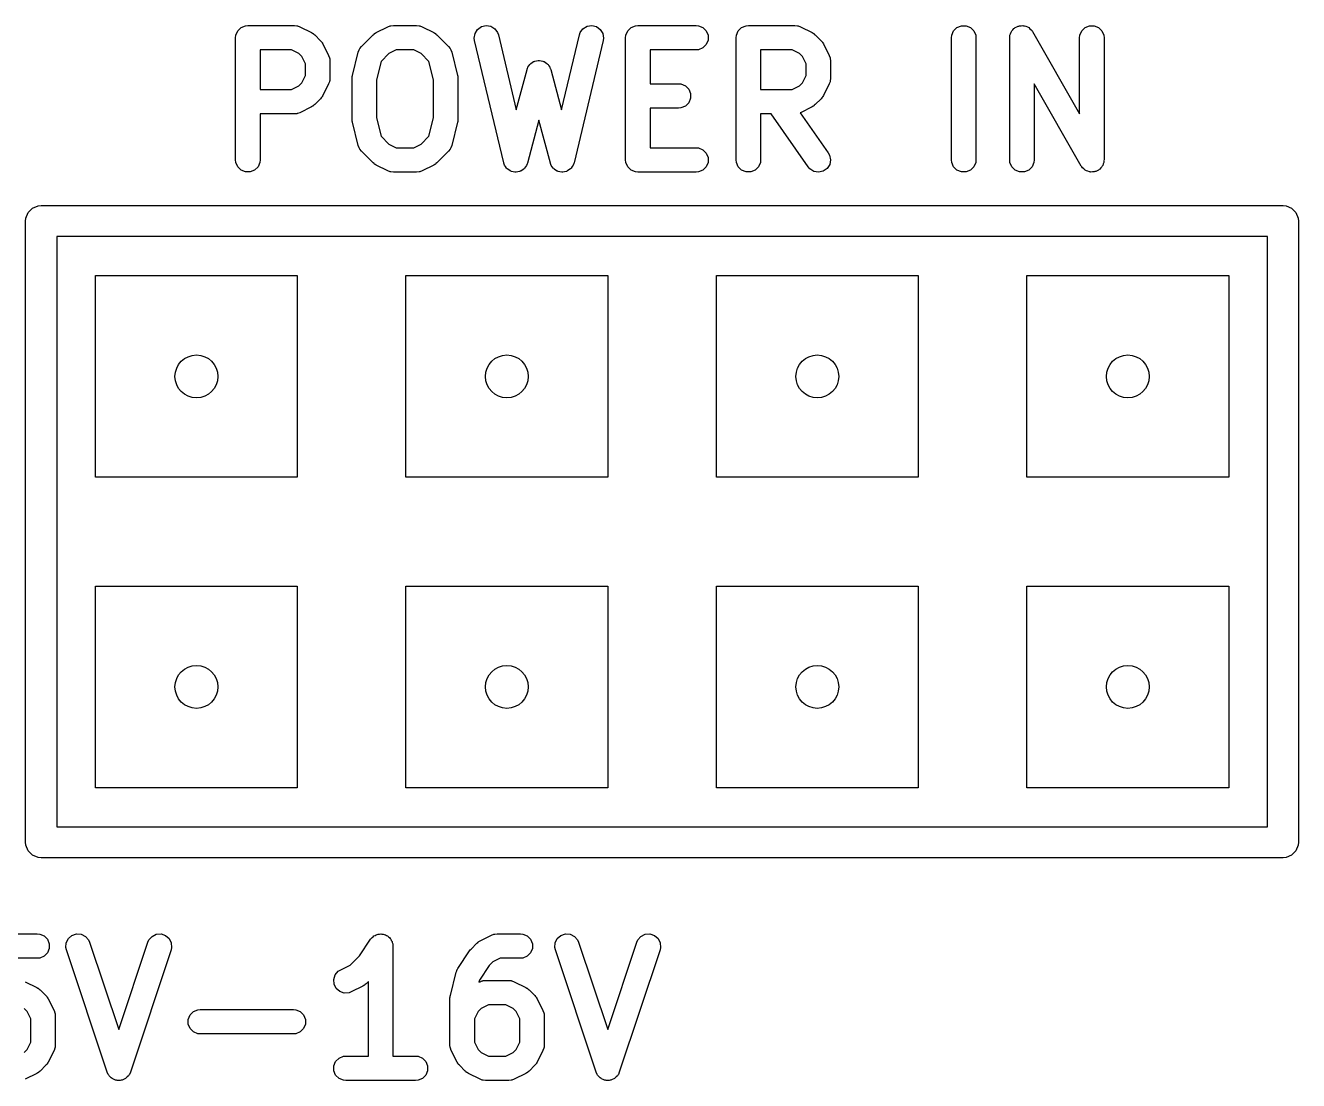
# Model space of a CAD drawing. Extents: x 0.01 to 1.59, y 0.04 to 1.58.
# Drawn here: x 0.3699 to 0.78, y 1.2283 to 1.568 of the extents above; entities that cross this region are included whole.
import ezdxf

# ---------------------------------------------------------------- set-up
doc = ezdxf.new("R2010")
doc.units = 0
doc.header["$MEASUREMENT"] = 0
doc.layers.add('BLACK', color=7, linetype='CONTINUOUS')

msp = doc.modelspace()

# ---------------------------------------------------------------- linework, layer by layer
at = {"layer": 'BLACK', "linetype": 'CONTINUOUS'}
for p, q in [((0.43831, 1.56625), (0.43939, 1.56734)), ((0.43939, 1.56734), (0.44081, 1.56793)), ((0.44081, 1.56793), (0.44158, 1.568)), ((0.44158, 1.568), (0.45658, 1.568)), ((0.45658, 1.568), (0.45735, 1.56793)), ((0.45735, 1.56793), (0.45748, 1.56787)), ((0.45748, 1.56787), (0.45762, 1.56786)), ((0.45762, 1.56786), (0.45834, 1.56759)), ((0.45834, 1.56759), (0.46209, 1.56571)), ((0.48294, 1.56571), (0.48669, 1.56759)), ((0.48669, 1.56759), (0.48741, 1.56786)), ((0.48741, 1.56786), (0.48755, 1.56787)), ((0.48755, 1.56787), (0.48768, 1.56793)), ((0.48768, 1.56793), (0.48845, 1.568)), ((0.48845, 1.568), (0.49595, 1.568)), ((0.49595, 1.568), (0.49672, 1.56793)), ((0.49672, 1.56793), (0.49685, 1.56787)), ((0.49685, 1.56787), (0.49699, 1.56786)), ((0.49699, 1.56786), (0.49771, 1.56759)), ((0.49771, 1.56759), (0.50146, 1.56571)), ((0.51475, 1.56544), (0.51556, 1.56674)), ((0.51556, 1.56674), (0.5168, 1.56764)), ((0.5168, 1.56764), (0.5183, 1.568)), ((0.5183, 1.568), (0.51981, 1.56776)), ((0.51981, 1.56776), (0.52112, 1.56695)), ((0.52112, 1.56695), (0.52202, 1.56571)), ((0.54861, 1.56571), (0.54951, 1.56695)), ((0.54951, 1.56695), (0.55082, 1.56776)), ((0.55082, 1.56776), (0.55234, 1.568)), ((0.55234, 1.568), (0.55383, 1.56764)), ((0.55383, 1.56764), (0.55508, 1.56674)), ((0.55508, 1.56674), (0.55588, 1.56544)), ((0.56392, 1.56625), (0.565, 1.56734)), ((0.565, 1.56734), (0.56642, 1.56793)), ((0.56642, 1.56793), (0.56719, 1.568)), ((0.56719, 1.568), (0.58594, 1.568)), ((0.58594, 1.568), (0.5867, 1.56793)), ((0.5867, 1.56793), (0.58812, 1.56734)), ((0.58812, 1.56734), (0.58921, 1.56625)), ((0.59954, 1.56625), (0.60062, 1.56734)), ((0.60062, 1.56734), (0.60204, 1.56793)), ((0.60204, 1.56793), (0.60281, 1.568)), ((0.60281, 1.568), (0.61781, 1.568)), ((0.61781, 1.568), (0.61858, 1.56793)), ((0.61858, 1.56793), (0.61871, 1.56787)), ((0.61871, 1.56787), (0.61885, 1.56786)), ((0.61885, 1.56786), (0.61957, 1.56759)), ((0.61957, 1.56759), (0.62332, 1.56571)), ((0.6689, 1.56625), (0.66999, 1.56734)), ((0.66999, 1.56734), (0.67141, 1.56793)), ((0.67141, 1.56793), (0.67294, 1.56793)), ((0.67294, 1.56793), (0.67436, 1.56734)), ((0.67436, 1.56734), (0.67545, 1.56625)), ((0.68765, 1.56625), (0.68802, 1.56662)), ((0.68802, 1.56662), (0.68834, 1.56704)), ((0.68834, 1.56704), (0.68856, 1.56716)), ((0.68856, 1.56716), (0.68874, 1.56734)), ((0.68874, 1.56734), (0.68922, 1.56754)), ((0.68922, 1.56754), (0.68967, 1.5678)), ((0.68967, 1.5678), (0.68992, 1.56783)), ((0.68992, 1.56783), (0.69016, 1.56793)), ((0.69016, 1.56793), (0.69068, 1.56793)), ((0.69068, 1.56793), (0.6912, 1.56799)), ((0.6912, 1.56799), (0.69144, 1.56793)), ((0.69144, 1.56793), (0.69169, 1.56793)), ((0.69169, 1.56793), (0.69218, 1.56773)), ((0.69218, 1.56773), (0.69268, 1.56759)), ((0.69268, 1.56759), (0.69288, 1.56744)), ((0.69288, 1.56744), (0.69311, 1.56734)), ((0.69311, 1.56734), (0.69348, 1.56697)), ((0.69348, 1.56697), (0.69389, 1.56665)), ((0.69389, 1.56665), (0.69412, 1.56633)), ((0.71015, 1.56625), (0.71123, 1.56734)), ((0.71123, 1.56734), (0.71265, 1.56793)), ((0.71265, 1.56793), (0.71419, 1.56793)), ((0.71419, 1.56793), (0.71561, 1.56734)), ((0.71561, 1.56734), (0.71669, 1.56625)), ((0.43764, 1.56407), (0.43772, 1.56483)), ((0.43764, 1.5247), (0.43764, 1.56407)), ((0.43772, 1.56483), (0.43831, 1.56625)), ((0.46209, 1.56571), (0.46242, 1.5655)), ((0.46242, 1.5655), (0.46251, 1.56546)), ((0.46251, 1.56546), (0.46262, 1.56538)), ((0.46262, 1.56538), (0.46274, 1.5653)), ((0.46274, 1.5653), (0.46281, 1.56522)), ((0.46281, 1.56522), (0.46311, 1.56498)), ((0.46311, 1.56498), (0.46499, 1.5631)), ((0.46499, 1.5631), (0.46523, 1.5628)), ((0.46523, 1.5628), (0.46531, 1.56273)), ((0.46531, 1.56273), (0.46539, 1.56261)), ((0.46539, 1.56261), (0.46548, 1.5625)), ((0.46548, 1.5625), (0.46552, 1.56241)), ((0.46552, 1.56241), (0.46572, 1.56208)), ((0.47817, 1.56123), (0.48192, 1.56498)), ((0.48192, 1.56498), (0.48222, 1.56522)), ((0.48222, 1.56522), (0.48229, 1.5653)), ((0.48229, 1.5653), (0.4824, 1.56538)), ((0.4824, 1.56538), (0.48251, 1.56546)), ((0.48251, 1.56546), (0.48261, 1.5655)), ((0.48261, 1.5655), (0.48294, 1.56571)), ((0.50146, 1.56571), (0.50179, 1.5655)), ((0.50179, 1.5655), (0.50188, 1.56546)), ((0.50188, 1.56546), (0.50199, 1.56538)), ((0.50199, 1.56538), (0.50211, 1.5653)), ((0.50211, 1.5653), (0.50218, 1.56522)), ((0.50218, 1.56522), (0.50248, 1.56498)), ((0.50248, 1.56498), (0.50623, 1.56123)), ((0.51451, 1.56392), (0.51475, 1.56544)), ((0.51461, 1.56315), (0.51451, 1.56392)), ((0.52399, 1.52378), (0.51461, 1.56315)), ((0.52202, 1.56571), (0.52227, 1.56498)), ((0.52227, 1.56498), (0.52803, 1.54079)), ((0.5426, 1.54079), (0.54836, 1.56498)), ((0.55602, 1.56315), (0.54665, 1.52378)), ((0.54836, 1.56498), (0.54861, 1.56571)), ((0.55588, 1.56544), (0.55612, 1.56392)), ((0.55612, 1.56392), (0.55602, 1.56315)), ((0.56325, 1.56407), (0.56333, 1.56483)), ((0.56325, 1.5247), (0.56325, 1.56407)), ((0.56333, 1.56483), (0.56392, 1.56625)), ((0.58921, 1.56625), (0.5898, 1.56483)), ((0.5898, 1.5633), (0.58921, 1.56188)), ((0.5898, 1.56483), (0.5898, 1.5633)), ((0.59887, 1.56407), (0.59895, 1.56483)), ((0.59887, 1.5247), (0.59887, 1.56407)), ((0.59895, 1.56483), (0.59954, 1.56625)), ((0.62332, 1.56571), (0.62365, 1.5655)), ((0.62365, 1.5655), (0.62374, 1.56546)), ((0.62374, 1.56546), (0.62385, 1.56538)), ((0.62385, 1.56538), (0.62397, 1.5653)), ((0.62397, 1.5653), (0.62404, 1.56522)), ((0.62404, 1.56522), (0.62434, 1.56498)), ((0.62434, 1.56498), (0.62622, 1.5631)), ((0.62622, 1.5631), (0.62646, 1.5628)), ((0.62646, 1.5628), (0.62654, 1.56273)), ((0.62654, 1.56273), (0.62662, 1.56261)), ((0.62662, 1.56261), (0.62671, 1.5625)), ((0.62671, 1.5625), (0.62674, 1.56241)), ((0.62674, 1.56241), (0.62695, 1.56208)), ((0.66824, 1.56407), (0.66831, 1.56483)), ((0.66824, 1.5247), (0.66824, 1.56407)), ((0.66831, 1.56483), (0.6689, 1.56625)), ((0.67545, 1.56625), (0.67604, 1.56483)), ((0.67604, 1.56483), (0.67611, 1.56407)), ((0.67611, 1.56407), (0.67611, 1.5247)), ((0.68699, 1.56407), (0.68701, 1.56426)), ((0.68699, 1.5247), (0.68699, 1.56407)), ((0.687, 1.56434), (0.68702, 1.56444)), ((0.68701, 1.56426), (0.687, 1.56434)), ((0.68702, 1.56444), (0.68706, 1.56483)), ((0.68706, 1.56483), (0.68726, 1.56532)), ((0.68726, 1.56532), (0.6874, 1.56582)), ((0.6874, 1.56582), (0.68755, 1.56602)), ((0.68755, 1.56602), (0.68765, 1.56625)), ((0.69412, 1.56633), (0.6942, 1.56625)), ((0.6942, 1.56625), (0.69423, 1.56618)), ((0.69423, 1.56618), (0.69434, 1.56602)), ((0.69434, 1.56602), (0.70948, 1.53952)), ((0.70948, 1.56407), (0.70956, 1.56483)), ((0.70948, 1.53952), (0.70948, 1.56407)), ((0.70956, 1.56483), (0.71015, 1.56625)), ((0.71669, 1.56625), (0.71728, 1.56483)), ((0.71728, 1.56483), (0.71736, 1.56407)), ((0.71736, 1.56407), (0.71736, 1.5247)), ((0.45565, 1.56013), (0.44552, 1.56013)), ((0.44552, 1.56013), (0.44552, 1.54738)), ((0.45799, 1.55896), (0.45565, 1.56013)), ((0.45897, 1.55798), (0.45799, 1.55896)), ((0.46572, 1.56208), (0.4676, 1.55833)), ((0.4676, 1.55833), (0.46787, 1.55761)), ((0.47526, 1.5519), (0.47713, 1.5594)), ((0.47713, 1.5594), (0.47739, 1.56012)), ((0.47739, 1.56012), (0.47756, 1.56036)), ((0.47756, 1.56036), (0.47768, 1.56063)), ((0.47768, 1.56063), (0.47817, 1.56123)), ((0.48703, 1.55896), (0.4845, 1.55643)), ((0.48938, 1.56013), (0.48703, 1.55896)), ((0.49502, 1.56013), (0.48938, 1.56013)), ((0.49736, 1.55896), (0.49502, 1.56013)), ((0.49989, 1.55643), (0.49736, 1.55896)), ((0.50623, 1.56123), (0.50672, 1.56063)), ((0.50672, 1.56063), (0.50683, 1.56036)), ((0.50683, 1.56036), (0.50701, 1.56012)), ((0.50701, 1.56012), (0.50727, 1.5594)), ((0.50727, 1.5594), (0.50914, 1.5519)), ((0.58594, 1.56013), (0.57113, 1.56013)), ((0.57113, 1.56013), (0.57113, 1.54926)), ((0.5867, 1.5602), (0.58594, 1.56013)), ((0.58812, 1.56079), (0.5867, 1.5602)), ((0.58921, 1.56188), (0.58812, 1.56079)), ((0.61688, 1.56013), (0.60675, 1.56013)), ((0.60675, 1.56013), (0.60675, 1.54738)), ((0.61922, 1.55896), (0.61688, 1.56013)), ((0.6202, 1.55798), (0.61922, 1.55896)), ((0.62695, 1.56208), (0.62883, 1.55833)), ((0.62883, 1.55833), (0.6291, 1.55761)), ((0.46014, 1.55564), (0.45897, 1.55798)), ((0.46014, 1.55187), (0.46014, 1.55564)), ((0.46787, 1.55761), (0.46788, 1.55747)), ((0.46788, 1.55747), (0.46794, 1.55734)), ((0.46794, 1.55734), (0.46801, 1.55657)), ((0.46801, 1.55657), (0.46801, 1.55094)), ((0.4845, 1.55643), (0.48301, 1.55046)), ((0.50138, 1.55046), (0.49989, 1.55643)), ((0.53159, 1.55409), (0.53164, 1.55418)), ((0.53164, 1.55418), (0.53178, 1.55455)), ((0.53178, 1.55455), (0.5321, 1.55497)), ((0.5321, 1.55497), (0.53236, 1.55542)), ((0.53236, 1.55542), (0.53256, 1.55557)), ((0.53256, 1.55557), (0.53272, 1.55577)), ((0.53272, 1.55577), (0.53317, 1.55603)), ((0.53317, 1.55603), (0.53358, 1.55635)), ((0.53358, 1.55635), (0.53383, 1.55642)), ((0.53383, 1.55642), (0.53405, 1.55654)), ((0.53405, 1.55654), (0.53456, 1.55661)), ((0.53456, 1.55661), (0.53506, 1.55675)), ((0.53506, 1.55675), (0.53532, 1.55671)), ((0.53532, 1.55671), (0.53557, 1.55675)), ((0.53557, 1.55675), (0.53607, 1.55661)), ((0.53607, 1.55661), (0.53659, 1.55654)), ((0.53659, 1.55654), (0.53681, 1.55642)), ((0.53681, 1.55642), (0.53705, 1.55635)), ((0.53705, 1.55635), (0.53747, 1.55603)), ((0.53747, 1.55603), (0.53792, 1.55577)), ((0.53792, 1.55577), (0.53807, 1.55557)), ((0.53807, 1.55557), (0.53827, 1.55542)), ((0.53827, 1.55542), (0.53853, 1.55497)), ((0.53853, 1.55497), (0.53885, 1.55455)), ((0.53885, 1.55455), (0.53899, 1.55418)), ((0.53899, 1.55418), (0.53904, 1.55409)), ((0.62137, 1.55564), (0.6202, 1.55798)), ((0.62137, 1.55187), (0.62137, 1.55564)), ((0.6291, 1.55761), (0.62911, 1.55747)), ((0.62911, 1.55747), (0.62917, 1.55734)), ((0.62917, 1.55734), (0.62924, 1.55657)), ((0.62924, 1.55657), (0.62924, 1.55094)), ((0.45897, 1.54953), (0.46014, 1.55187)), ((0.46788, 1.55004), (0.46787, 1.5499)), ((0.46794, 1.55017), (0.46788, 1.55004)), ((0.46801, 1.55094), (0.46794, 1.55017)), ((0.47514, 1.55113), (0.47518, 1.55142)), ((0.47515, 1.55108), (0.47514, 1.55113)), ((0.47514, 1.55094), (0.47515, 1.55108)), ((0.47514, 1.53782), (0.47514, 1.55094)), ((0.47518, 1.55142), (0.47521, 1.55171)), ((0.47521, 1.55171), (0.47524, 1.55176)), ((0.47524, 1.55176), (0.47526, 1.5519)), ((0.48301, 1.55046), (0.48301, 1.5383)), ((0.50138, 1.5383), (0.50138, 1.55046)), ((0.50914, 1.5519), (0.50916, 1.55176)), ((0.50916, 1.55176), (0.50918, 1.55171)), ((0.50918, 1.55171), (0.50921, 1.55142)), ((0.50921, 1.55142), (0.50925, 1.55113)), ((0.50925, 1.55113), (0.50925, 1.55108)), ((0.50925, 1.55108), (0.50926, 1.55094)), ((0.50926, 1.55094), (0.50926, 1.53782)), ((0.52803, 1.54079), (0.53151, 1.55383)), ((0.53151, 1.55383), (0.53158, 1.55401)), ((0.53158, 1.55401), (0.53159, 1.55409)), ((0.53904, 1.55409), (0.53905, 1.55401)), ((0.53905, 1.55401), (0.53912, 1.55383)), ((0.53912, 1.55383), (0.5426, 1.54079)), ((0.6202, 1.54953), (0.62137, 1.55187)), ((0.62911, 1.55004), (0.6291, 1.5499)), ((0.62917, 1.55017), (0.62911, 1.55004)), ((0.62924, 1.55094), (0.62917, 1.55017)), ((0.44552, 1.54738), (0.45565, 1.54738)), ((0.45565, 1.54738), (0.45799, 1.54855)), ((0.45799, 1.54855), (0.45897, 1.54953)), ((0.4676, 1.54918), (0.46572, 1.54543)), ((0.46787, 1.5499), (0.4676, 1.54918)), ((0.57113, 1.54926), (0.58031, 1.54926)), ((0.58031, 1.54926), (0.58108, 1.54918)), ((0.58108, 1.54918), (0.5825, 1.54859)), ((0.5825, 1.54859), (0.58359, 1.54751)), ((0.58359, 1.54751), (0.58417, 1.54609)), ((0.58417, 1.54609), (0.58417, 1.54455)), ((0.60675, 1.54738), (0.61688, 1.54738)), ((0.61688, 1.54738), (0.61922, 1.54855)), ((0.61922, 1.54855), (0.6202, 1.54953)), ((0.62883, 1.54918), (0.62695, 1.54543)), ((0.6291, 1.5499), (0.62883, 1.54918)), ((0.71, 1.52274), (0.69486, 1.54924)), ((0.69486, 1.54924), (0.69486, 1.5247)), ((0.46209, 1.5418), (0.45834, 1.53992)), ((0.46242, 1.54201), (0.46209, 1.5418)), ((0.46251, 1.54204), (0.46242, 1.54201)), ((0.46262, 1.54213), (0.46251, 1.54204)), ((0.46274, 1.54221), (0.46262, 1.54213)), ((0.46281, 1.54229), (0.46274, 1.54221)), ((0.46311, 1.54253), (0.46281, 1.54229)), ((0.46499, 1.54441), (0.46311, 1.54253)), ((0.46523, 1.54471), (0.46499, 1.54441)), ((0.46531, 1.54478), (0.46523, 1.54471)), ((0.46539, 1.5449), (0.46531, 1.54478)), ((0.46548, 1.54501), (0.46539, 1.5449)), ((0.46552, 1.5451), (0.46548, 1.54501)), ((0.46572, 1.54543), (0.46552, 1.5451)), ((0.5825, 1.54204), (0.58108, 1.54146)), ((0.58359, 1.54313), (0.5825, 1.54204)), ((0.58417, 1.54455), (0.58359, 1.54313)), ((0.62332, 1.5418), (0.61957, 1.53992)), ((0.62365, 1.54201), (0.62332, 1.5418)), ((0.62374, 1.54204), (0.62365, 1.54201)), ((0.62385, 1.54213), (0.62374, 1.54204)), ((0.62397, 1.54221), (0.62385, 1.54213)), ((0.62404, 1.54229), (0.62397, 1.54221)), ((0.62434, 1.54253), (0.62404, 1.54229)), ((0.62622, 1.54441), (0.62434, 1.54253)), ((0.62646, 1.54471), (0.62622, 1.54441)), ((0.62654, 1.54478), (0.62646, 1.54471)), ((0.62662, 1.5449), (0.62654, 1.54478)), ((0.62671, 1.54501), (0.62662, 1.5449)), ((0.62674, 1.5451), (0.62671, 1.54501)), ((0.62695, 1.54543), (0.62674, 1.5451)), ((0.45658, 1.53951), (0.44552, 1.53951)), ((0.44552, 1.53951), (0.44552, 1.5247)), ((0.45735, 1.53958), (0.45658, 1.53951)), ((0.45748, 1.53964), (0.45735, 1.53958)), ((0.45762, 1.53965), (0.45748, 1.53964)), ((0.45834, 1.53992), (0.45762, 1.53965)), ((0.47515, 1.53769), (0.47514, 1.53782)), ((0.48301, 1.5383), (0.4845, 1.53233)), ((0.49989, 1.53233), (0.50138, 1.5383)), ((0.50926, 1.53782), (0.50925, 1.53769)), ((0.58031, 1.54138), (0.57113, 1.54138)), ((0.57113, 1.54138), (0.57113, 1.52863)), ((0.58108, 1.54146), (0.58031, 1.54138)), ((0.61013, 1.53951), (0.60675, 1.53951)), ((0.60675, 1.53951), (0.60675, 1.5247)), ((0.62208, 1.52244), (0.61013, 1.53951)), ((0.61957, 1.53992), (0.61948, 1.53989)), ((0.61948, 1.53989), (0.62853, 1.52695)), ((0.47514, 1.53763), (0.47515, 1.53769)), ((0.47518, 1.53734), (0.47514, 1.53763)), ((0.47521, 1.53705), (0.47518, 1.53734)), ((0.47524, 1.537), (0.47521, 1.53705)), ((0.47526, 1.53686), (0.47524, 1.537)), ((0.47713, 1.52937), (0.47526, 1.53686)), ((0.50914, 1.53686), (0.50727, 1.52937)), ((0.50916, 1.537), (0.50914, 1.53686)), ((0.50918, 1.53705), (0.50916, 1.537)), ((0.50921, 1.53734), (0.50918, 1.53705)), ((0.50925, 1.53763), (0.50921, 1.53734)), ((0.50925, 1.53769), (0.50925, 1.53763)), ((0.53532, 1.53754), (0.53162, 1.52368)), ((0.53901, 1.52368), (0.53532, 1.53754)), ((0.4845, 1.53233), (0.48703, 1.52981)), ((0.48703, 1.52981), (0.48938, 1.52863)), ((0.49502, 1.52863), (0.49736, 1.52981)), ((0.49736, 1.52981), (0.49989, 1.53233)), ((0.47739, 1.52864), (0.47713, 1.52937)), ((0.47756, 1.5284), (0.47739, 1.52864)), ((0.47768, 1.52813), (0.47756, 1.5284)), ((0.47817, 1.52754), (0.47768, 1.52813)), ((0.48192, 1.52379), (0.47817, 1.52754)), ((0.48938, 1.52863), (0.49502, 1.52863)), ((0.50623, 1.52754), (0.50248, 1.52379)), ((0.50672, 1.52813), (0.50623, 1.52754)), ((0.50683, 1.5284), (0.50672, 1.52813)), ((0.50701, 1.52864), (0.50683, 1.5284)), ((0.50727, 1.52937), (0.50701, 1.52864)), ((0.57113, 1.52863), (0.58594, 1.52863)), ((0.58594, 1.52863), (0.5867, 1.52856)), ((0.5867, 1.52856), (0.58812, 1.52797)), ((0.58812, 1.52797), (0.58921, 1.52688)), ((0.58921, 1.52688), (0.5898, 1.52546)), ((0.5898, 1.52546), (0.5898, 1.52393)), ((0.62853, 1.52695), (0.62891, 1.52628)), ((0.62891, 1.52628), (0.62924, 1.52478)), ((0.43772, 1.52393), (0.43764, 1.5247)), ((0.43831, 1.52251), (0.43772, 1.52393)), ((0.43939, 1.52142), (0.43831, 1.52251)), ((0.44081, 1.52083), (0.43939, 1.52142)), ((0.44377, 1.52142), (0.44235, 1.52083)), ((0.44485, 1.52251), (0.44377, 1.52142)), ((0.44544, 1.52393), (0.44485, 1.52251)), ((0.44552, 1.5247), (0.44544, 1.52393)), ((0.48222, 1.52354), (0.48192, 1.52379)), ((0.48229, 1.52346), (0.48222, 1.52354)), ((0.4824, 1.52339), (0.48229, 1.52346)), ((0.48251, 1.5233), (0.4824, 1.52339)), ((0.48261, 1.52326), (0.48251, 1.5233)), ((0.48294, 1.52305), (0.48261, 1.52326)), ((0.48669, 1.52117), (0.48294, 1.52305)), ((0.50146, 1.52305), (0.49771, 1.52117)), ((0.50179, 1.52326), (0.50146, 1.52305)), ((0.50188, 1.5233), (0.50179, 1.52326)), ((0.50199, 1.52339), (0.50188, 1.5233)), ((0.50211, 1.52346), (0.50199, 1.52339)), ((0.50218, 1.52354), (0.50211, 1.52346)), ((0.50248, 1.52379), (0.50218, 1.52354)), ((0.52408, 1.52352), (0.52399, 1.52378)), ((0.52409, 1.52343), (0.52408, 1.52352)), ((0.52414, 1.52334), (0.52409, 1.52343)), ((0.52424, 1.52305), (0.52414, 1.52334)), ((0.52458, 1.52259), (0.52424, 1.52305)), ((0.52486, 1.5221), (0.52458, 1.52259)), ((0.52502, 1.52197), (0.52486, 1.5221)), ((0.52514, 1.52181), (0.52502, 1.52197)), ((0.52563, 1.52151), (0.52514, 1.52181)), ((0.52608, 1.52116), (0.52563, 1.52151)), ((0.52992, 1.52145), (0.52946, 1.52112)), ((0.53042, 1.52174), (0.52992, 1.52145)), ((0.53054, 1.5219), (0.53042, 1.52174)), ((0.5307, 1.52202), (0.53054, 1.5219)), ((0.531, 1.5225), (0.5307, 1.52202)), ((0.53135, 1.52296), (0.531, 1.5225)), ((0.53146, 1.52324), (0.53135, 1.52296)), ((0.53151, 1.52333), (0.53146, 1.52324)), ((0.53152, 1.52342), (0.53151, 1.52333)), ((0.53162, 1.52368), (0.53152, 1.52342)), ((0.53911, 1.52342), (0.53901, 1.52368)), ((0.53913, 1.52333), (0.53911, 1.52342)), ((0.53918, 1.52324), (0.53913, 1.52333)), ((0.53928, 1.52296), (0.53918, 1.52324)), ((0.53963, 1.5225), (0.53928, 1.52296)), ((0.53993, 1.52202), (0.53963, 1.5225)), ((0.54009, 1.5219), (0.53993, 1.52202)), ((0.54022, 1.52174), (0.54009, 1.5219)), ((0.54071, 1.52145), (0.54022, 1.52174)), ((0.54118, 1.52112), (0.54071, 1.52145)), ((0.54501, 1.52151), (0.54455, 1.52116)), ((0.54549, 1.52181), (0.54501, 1.52151)), ((0.54561, 1.52197), (0.54549, 1.52181)), ((0.54577, 1.5221), (0.54561, 1.52197)), ((0.54606, 1.52259), (0.54577, 1.5221)), ((0.5464, 1.52305), (0.54606, 1.52259)), ((0.54649, 1.52334), (0.5464, 1.52305)), ((0.54654, 1.52343), (0.54649, 1.52334)), ((0.54656, 1.52352), (0.54654, 1.52343)), ((0.54665, 1.52378), (0.54656, 1.52352)), ((0.56333, 1.52393), (0.56325, 1.5247)), ((0.56392, 1.52251), (0.56333, 1.52393)), ((0.565, 1.52142), (0.56392, 1.52251)), ((0.56642, 1.52083), (0.565, 1.52142)), ((0.58812, 1.52142), (0.5867, 1.52083)), ((0.58921, 1.52251), (0.58812, 1.52142)), ((0.5898, 1.52393), (0.58921, 1.52251)), ((0.59895, 1.52393), (0.59887, 1.5247)), ((0.59954, 1.52251), (0.59895, 1.52393)), ((0.60062, 1.52142), (0.59954, 1.52251)), ((0.60204, 1.52083), (0.60062, 1.52142)), ((0.605, 1.52142), (0.60358, 1.52083)), ((0.60608, 1.52251), (0.605, 1.52142)), ((0.60667, 1.52393), (0.60608, 1.52251)), ((0.60675, 1.5247), (0.60667, 1.52393)), ((0.62258, 1.52185), (0.62208, 1.52244)), ((0.62388, 1.52103), (0.62258, 1.52185)), ((0.62815, 1.52197), (0.62689, 1.52109)), ((0.62898, 1.52327), (0.62815, 1.52197)), ((0.62924, 1.52478), (0.62898, 1.52327)), ((0.66831, 1.52393), (0.66824, 1.5247)), ((0.6689, 1.52251), (0.66831, 1.52393)), ((0.66999, 1.52142), (0.6689, 1.52251)), ((0.67141, 1.52083), (0.66999, 1.52142)), ((0.67436, 1.52142), (0.67294, 1.52083)), ((0.67545, 1.52251), (0.67436, 1.52142)), ((0.67604, 1.52393), (0.67545, 1.52251)), ((0.67611, 1.5247), (0.67604, 1.52393)), ((0.68706, 1.52393), (0.68699, 1.5247)), ((0.68765, 1.52251), (0.68706, 1.52393)), ((0.68874, 1.52142), (0.68765, 1.52251)), ((0.69016, 1.52083), (0.68874, 1.52142)), ((0.69311, 1.52142), (0.69169, 1.52083)), ((0.6942, 1.52251), (0.69311, 1.52142)), ((0.69478, 1.52393), (0.6942, 1.52251)), ((0.69486, 1.5247), (0.69478, 1.52393)), ((0.71012, 1.52258), (0.71, 1.52274)), ((0.71015, 1.52251), (0.71012, 1.52258)), ((0.71022, 1.52244), (0.71015, 1.52251)), ((0.71045, 1.52211), (0.71022, 1.52244)), ((0.71086, 1.52179), (0.71045, 1.52211)), ((0.71123, 1.52142), (0.71086, 1.52179)), ((0.71146, 1.52133), (0.71123, 1.52142)), ((0.71166, 1.52117), (0.71146, 1.52133)), ((0.71561, 1.52142), (0.71512, 1.52122)), ((0.71579, 1.5216), (0.71561, 1.52142)), ((0.716, 1.52172), (0.71579, 1.5216)), ((0.71632, 1.52214), (0.716, 1.52172)), ((0.71669, 1.52251), (0.71632, 1.52214)), ((0.71679, 1.52274), (0.71669, 1.52251)), ((0.71694, 1.52294), (0.71679, 1.52274)), ((0.71708, 1.52344), (0.71694, 1.52294)), ((0.71728, 1.52393), (0.71708, 1.52344)), ((0.71732, 1.52432), (0.71728, 1.52393)), ((0.71735, 1.52442), (0.71732, 1.52432)), ((0.71736, 1.5247), (0.71734, 1.5245)), ((0.71734, 1.5245), (0.71735, 1.52442)), ((0.44235, 1.52083), (0.44081, 1.52083)), ((0.48741, 1.5209), (0.48669, 1.52117)), ((0.48755, 1.52089), (0.48741, 1.5209)), ((0.48768, 1.52083), (0.48755, 1.52089)), ((0.48845, 1.52076), (0.48768, 1.52083)), ((0.49595, 1.52076), (0.48845, 1.52076)), ((0.49672, 1.52083), (0.49595, 1.52076)), ((0.49685, 1.52089), (0.49672, 1.52083)), ((0.49699, 1.5209), (0.49685, 1.52089)), ((0.49771, 1.52117), (0.49699, 1.5209)), ((0.52628, 1.52111), (0.52608, 1.52116)), ((0.52645, 1.521), (0.52628, 1.52111)), ((0.52701, 1.52091), (0.52645, 1.521)), ((0.52757, 1.52077), (0.52701, 1.52091)), ((0.52777, 1.52079), (0.52757, 1.52077)), ((0.52797, 1.52076), (0.52777, 1.52079)), ((0.52852, 1.52089), (0.52797, 1.52076)), ((0.52909, 1.52097), (0.52852, 1.52089)), ((0.52926, 1.52107), (0.52909, 1.52097)), ((0.52946, 1.52112), (0.52926, 1.52107)), ((0.54137, 1.52107), (0.54118, 1.52112)), ((0.54155, 1.52097), (0.54137, 1.52107)), ((0.54211, 1.52089), (0.54155, 1.52097)), ((0.54267, 1.52076), (0.54211, 1.52089)), ((0.54287, 1.52079), (0.54267, 1.52076)), ((0.54307, 1.52077), (0.54287, 1.52079)), ((0.54362, 1.52091), (0.54307, 1.52077)), ((0.54419, 1.521), (0.54362, 1.52091)), ((0.54436, 1.52111), (0.54419, 1.521)), ((0.54455, 1.52116), (0.54436, 1.52111)), ((0.56719, 1.52076), (0.56642, 1.52083)), ((0.58594, 1.52076), (0.56719, 1.52076)), ((0.5867, 1.52083), (0.58594, 1.52076)), ((0.60358, 1.52083), (0.60204, 1.52083)), ((0.62539, 1.52076), (0.62388, 1.52103)), ((0.62689, 1.52109), (0.62539, 1.52076)), ((0.67294, 1.52083), (0.67141, 1.52083)), ((0.69169, 1.52083), (0.69016, 1.52083)), ((0.71217, 1.52104), (0.71166, 1.52117)), ((0.71265, 1.52083), (0.71217, 1.52104)), ((0.7129, 1.52083), (0.71265, 1.52083)), ((0.71315, 1.52077), (0.7129, 1.52083)), ((0.71366, 1.52083), (0.71315, 1.52077)), ((0.71419, 1.52083), (0.71366, 1.52083)), ((0.71442, 1.52093), (0.71419, 1.52083)), ((0.71467, 1.52096), (0.71442, 1.52093)), ((0.71512, 1.52122), (0.71467, 1.52096)), ((0.37084, 1.50778), (0.37222, 1.50916)), ((0.37222, 1.50916), (0.37402, 1.5099)), ((0.37402, 1.5099), (0.375, 1.51)), ((0.375, 1.51), (0.475, 1.51)), ((0.475, 1.51), (0.675, 1.51)), ((0.675, 1.51), (0.775, 1.51)), ((0.775, 1.51), (0.77598, 1.5099)), ((0.77598, 1.5099), (0.77778, 1.50916)), ((0.77778, 1.50916), (0.77916, 1.50778)), ((0.37, 1.505), (0.3701, 1.50598)), ((0.37, 1.405), (0.37, 1.505)), ((0.3701, 1.50598), (0.37084, 1.50778)), ((0.77916, 1.50778), (0.7799, 1.50598)), ((0.7799, 1.50598), (0.78, 1.505)), ((0.78, 1.505), (0.78, 1.305)), ((0.38, 1.5), (0.38, 1.405)), ((0.475, 1.5), (0.38, 1.5)), ((0.575, 1.5), (0.475, 1.5)), ((0.675, 1.5), (0.575, 1.5)), ((0.77, 1.5), (0.675, 1.5)), ((0.77, 1.31), (0.77, 1.5)), ((0.3925, 1.4225), (0.3925, 1.4875)), ((0.3925, 1.4875), (0.4575, 1.4875)), ((0.4575, 1.4875), (0.4575, 1.4225)), ((0.4925, 1.4225), (0.4925, 1.4875)), ((0.4925, 1.4875), (0.5575, 1.4875)), ((0.5575, 1.4875), (0.5575, 1.4225)), ((0.5925, 1.4225), (0.5925, 1.4875)), ((0.5925, 1.4875), (0.6575, 1.4875)), ((0.6575, 1.4875), (0.6575, 1.4225)), ((0.6925, 1.4225), (0.6925, 1.4875)), ((0.6925, 1.4875), (0.7575, 1.4875)), ((0.7575, 1.4875), (0.7575, 1.4225)), ((0.4575, 1.4225), (0.3925, 1.4225)), ((0.5575, 1.4225), (0.4925, 1.4225)), ((0.6575, 1.4225), (0.5925, 1.4225)), ((0.7575, 1.4225), (0.6925, 1.4225)), ((0.37, 1.305), (0.37, 1.405)), ((0.38, 1.405), (0.38, 1.31)), ((0.3925, 1.3225), (0.3925, 1.3875)), ((0.3925, 1.3875), (0.4575, 1.3875)), ((0.4575, 1.3875), (0.4575, 1.3225)), ((0.4925, 1.3225), (0.4925, 1.3875)), ((0.4925, 1.3875), (0.5575, 1.3875)), ((0.5575, 1.3875), (0.5575, 1.3225)), ((0.5925, 1.3225), (0.5925, 1.3875)), ((0.5925, 1.3875), (0.6575, 1.3875)), ((0.6575, 1.3875), (0.6575, 1.3225)), ((0.6925, 1.3225), (0.6925, 1.3875)), ((0.6925, 1.3875), (0.7575, 1.3875)), ((0.7575, 1.3875), (0.7575, 1.3225)), ((0.4575, 1.3225), (0.3925, 1.3225)), ((0.5575, 1.3225), (0.4925, 1.3225)), ((0.6575, 1.3225), (0.5925, 1.3225)), ((0.7575, 1.3225), (0.6925, 1.3225)), ((0.38, 1.31), (0.675, 1.31)), ((0.675, 1.31), (0.77, 1.31)), ((0.3701, 1.30402), (0.37, 1.305)), ((0.37084, 1.30222), (0.3701, 1.30402)), ((0.7799, 1.30402), (0.77916, 1.30222)), ((0.78, 1.305), (0.7799, 1.30402)), ((0.37222, 1.30084), (0.37084, 1.30222)), ((0.37402, 1.3001), (0.37222, 1.30084)), ((0.375, 1.3), (0.37402, 1.3001)), ((0.575, 1.3), (0.375, 1.3)), ((0.675, 1.3), (0.575, 1.3)), ((0.775, 1.3), (0.675, 1.3)), ((0.77598, 1.3001), (0.775, 1.3)), ((0.77778, 1.30084), (0.77598, 1.3001)), ((0.77916, 1.30222), (0.77778, 1.30084)), ((0.35501, 1.2755), (0.37376, 1.2755)), ((0.37376, 1.2755), (0.37453, 1.27543)), ((0.37453, 1.27543), (0.37595, 1.27484)), ((0.38493, 1.27499), (0.38639, 1.27547)), ((0.38639, 1.27547), (0.38792, 1.27536)), ((0.38792, 1.27536), (0.3893, 1.27468)), ((0.41072, 1.27468), (0.41209, 1.27536)), ((0.41209, 1.27536), (0.41362, 1.27547)), ((0.41362, 1.27547), (0.41508, 1.27499)), ((0.48286, 1.2752), (0.48324, 1.27528)), ((0.48324, 1.27528), (0.4836, 1.27543)), ((0.4836, 1.27543), (0.48399, 1.27543)), ((0.48399, 1.27543), (0.48437, 1.2755)), ((0.48437, 1.2755), (0.48475, 1.27543)), ((0.48475, 1.27543), (0.48514, 1.27543)), ((0.48514, 1.27543), (0.4855, 1.27528)), ((0.4855, 1.27528), (0.48587, 1.27521)), ((0.52011, 1.27509), (0.52083, 1.27536)), ((0.52083, 1.27536), (0.52097, 1.27537)), ((0.52097, 1.27537), (0.5211, 1.27543)), ((0.5211, 1.27543), (0.52187, 1.2755)), ((0.52187, 1.2755), (0.52937, 1.2755)), ((0.52937, 1.2755), (0.53013, 1.27543)), ((0.53013, 1.27543), (0.53155, 1.27484)), ((0.54241, 1.27499), (0.54387, 1.27547)), ((0.54387, 1.27547), (0.5454, 1.27536)), ((0.5454, 1.27536), (0.54678, 1.27468)), ((0.5682, 1.27468), (0.56957, 1.27536)), ((0.56957, 1.27536), (0.5711, 1.27547)), ((0.5711, 1.27547), (0.57256, 1.27499)), ((0.37595, 1.27484), (0.37703, 1.27375)), ((0.37703, 1.27375), (0.37762, 1.27233)), ((0.37762, 1.27233), (0.37762, 1.2708)), ((0.38298, 1.27107), (0.38309, 1.27261)), ((0.38309, 1.27261), (0.38377, 1.27398)), ((0.38377, 1.27398), (0.38493, 1.27499)), ((0.3893, 1.27468), (0.3903, 1.27352)), ((0.3903, 1.27352), (0.39062, 1.27281)), ((0.39062, 1.27281), (0.40001, 1.24465)), ((0.40001, 1.24465), (0.4094, 1.27281)), ((0.4094, 1.27281), (0.40971, 1.27352)), ((0.40971, 1.27352), (0.41072, 1.27468)), ((0.41508, 1.27499), (0.41624, 1.27398)), ((0.41624, 1.27398), (0.41693, 1.27261)), ((0.41693, 1.27261), (0.41704, 1.27107)), ((0.47756, 1.26845), (0.4811, 1.27375)), ((0.4811, 1.27376), (0.48159, 1.27435)), ((0.4811, 1.27375), (0.4811, 1.27376)), ((0.4811, 1.27375), (0.4811, 1.27375)), ((0.4811, 1.27375), (0.4811, 1.27375)), ((0.48159, 1.27435), (0.48191, 1.27456)), ((0.48191, 1.27456), (0.48218, 1.27484)), ((0.48218, 1.27484), (0.48254, 1.27499)), ((0.48254, 1.27499), (0.48286, 1.2752)), ((0.48587, 1.27521), (0.4862, 1.27499)), ((0.4862, 1.27499), (0.48656, 1.27484)), ((0.48656, 1.27484), (0.48683, 1.27457)), ((0.48683, 1.27457), (0.48715, 1.27435)), ((0.48715, 1.27435), (0.48737, 1.27403)), ((0.48737, 1.27403), (0.48765, 1.27375)), ((0.48765, 1.27375), (0.48779, 1.2734)), ((0.48779, 1.2734), (0.48801, 1.27308)), ((0.48801, 1.27308), (0.48808, 1.27269)), ((0.48808, 1.27269), (0.48823, 1.27233)), ((0.48823, 1.27233), (0.48831, 1.27157)), ((0.48831, 1.27157), (0.48831, 1.27157)), ((0.48831, 1.27157), (0.48831, 1.27157)), ((0.48831, 1.27157), (0.48831, 1.27157)), ((0.48831, 1.27157), (0.48831, 1.23613)), ((0.51346, 1.2706), (0.51533, 1.27248)), ((0.51533, 1.27248), (0.51564, 1.27272)), ((0.51564, 1.27272), (0.5157, 1.2728)), ((0.5157, 1.2728), (0.51582, 1.27288)), ((0.51582, 1.27288), (0.51593, 1.27296)), ((0.51593, 1.27296), (0.51603, 1.273)), ((0.51603, 1.273), (0.51636, 1.27321)), ((0.51636, 1.27321), (0.52011, 1.27509)), ((0.53155, 1.27484), (0.53264, 1.27375)), ((0.53264, 1.27375), (0.53323, 1.27233)), ((0.53323, 1.27233), (0.53323, 1.2708)), ((0.54046, 1.27107), (0.54057, 1.27261)), ((0.54057, 1.27261), (0.54125, 1.27398)), ((0.54125, 1.27398), (0.54241, 1.27499)), ((0.54678, 1.27468), (0.54778, 1.27352)), ((0.54778, 1.27352), (0.5481, 1.27281)), ((0.5481, 1.27281), (0.55749, 1.24465)), ((0.55749, 1.24465), (0.56688, 1.27281)), ((0.56688, 1.27281), (0.56719, 1.27352)), ((0.56719, 1.27352), (0.5682, 1.27468)), ((0.57256, 1.27499), (0.57372, 1.27398)), ((0.57372, 1.27398), (0.57441, 1.27261)), ((0.57441, 1.27261), (0.57452, 1.27107)), ((0.37376, 1.26763), (0.35858, 1.26763)), ((0.37453, 1.2677), (0.37376, 1.26763)), ((0.37595, 1.26829), (0.37453, 1.2677)), ((0.37703, 1.26938), (0.37595, 1.26829)), ((0.37762, 1.2708), (0.37703, 1.26938)), ((0.38315, 1.27032), (0.38298, 1.27107)), ((0.39627, 1.23095), (0.38315, 1.27032)), ((0.41687, 1.27032), (0.40374, 1.23095)), ((0.41704, 1.27107), (0.41687, 1.27032)), ((0.47454, 1.26543), (0.47756, 1.26845)), ((0.50922, 1.26438), (0.51297, 1.27)), ((0.51297, 1.27), (0.51321, 1.2703)), ((0.51297, 1.27), (0.51297, 1.27)), ((0.51297, 1.27), (0.51297, 1.27)), ((0.51321, 1.2703), (0.51346, 1.2706)), ((0.51346, 1.2706), (0.51346, 1.2706)), ((0.51346, 1.2706), (0.51346, 1.2706)), ((0.5228, 1.26763), (0.52045, 1.26646)), ((0.52937, 1.26763), (0.5228, 1.26763)), ((0.53013, 1.2677), (0.52937, 1.26763)), ((0.53155, 1.26829), (0.53013, 1.2677)), ((0.53264, 1.26938), (0.53155, 1.26829)), ((0.53323, 1.2708), (0.53264, 1.26938)), ((0.54063, 1.27032), (0.54046, 1.27107)), ((0.55375, 1.23095), (0.54063, 1.27032)), ((0.57435, 1.27032), (0.56122, 1.23095)), ((0.57452, 1.27107), (0.57435, 1.27032)), ((0.4697, 1.26227), (0.47071, 1.26343)), ((0.47071, 1.26343), (0.47136, 1.26384)), ((0.47136, 1.26384), (0.47454, 1.26543)), ((0.5068, 1.25565), (0.50867, 1.26315)), ((0.50867, 1.26315), (0.50884, 1.2636)), ((0.50884, 1.2636), (0.50885, 1.2637)), ((0.50885, 1.2637), (0.5089, 1.26378)), ((0.5089, 1.26378), (0.50893, 1.26387)), ((0.50893, 1.26387), (0.50899, 1.26395)), ((0.50899, 1.26395), (0.50922, 1.26438)), ((0.5193, 1.26531), (0.51615, 1.26058)), ((0.52045, 1.26646), (0.5193, 1.26531)), ((0.3699, 1.26009), (0.37365, 1.25821)), ((0.46922, 1.26081), (0.4697, 1.26227)), ((0.46933, 1.25928), (0.46922, 1.26081)), ((0.47001, 1.2579), (0.46933, 1.25928)), ((0.47896, 1.25888), (0.47863, 1.25867)), ((0.47906, 1.25892), (0.47896, 1.25888)), ((0.47917, 1.25901), (0.47906, 1.25892)), ((0.47929, 1.25908), (0.47917, 1.25901)), ((0.47935, 1.25916), (0.47929, 1.25908)), ((0.47966, 1.25941), (0.47935, 1.25916)), ((0.48043, 1.26019), (0.47966, 1.25941)), ((0.48043, 1.23613), (0.48043, 1.26019)), ((0.51615, 1.26058), (0.51598, 1.2599)), ((0.51598, 1.2599), (0.51636, 1.26009)), ((0.51636, 1.26009), (0.51708, 1.26037)), ((0.51708, 1.26037), (0.51722, 1.26038)), ((0.51722, 1.26038), (0.51735, 1.26043)), ((0.51735, 1.26043), (0.51812, 1.26051)), ((0.51812, 1.26051), (0.52562, 1.26051)), ((0.52562, 1.26051), (0.52638, 1.26043)), ((0.52638, 1.26043), (0.52652, 1.26038)), ((0.52652, 1.26038), (0.52666, 1.26037)), ((0.52666, 1.26037), (0.52738, 1.26009)), ((0.52738, 1.26009), (0.53113, 1.25821)), ((0.37365, 1.25821), (0.37398, 1.25801)), ((0.37398, 1.25801), (0.37407, 1.25797)), ((0.37407, 1.25797), (0.37418, 1.25788)), ((0.37418, 1.25788), (0.3743, 1.2578)), ((0.3743, 1.2578), (0.37437, 1.25772)), ((0.37437, 1.25772), (0.37467, 1.25748)), ((0.37467, 1.25748), (0.37654, 1.2556)), ((0.37654, 1.2556), (0.37679, 1.2553)), ((0.37679, 1.2553), (0.37687, 1.25523)), ((0.37687, 1.25523), (0.37695, 1.25511)), ((0.37695, 1.25511), (0.37703, 1.25501)), ((0.37703, 1.25501), (0.37707, 1.25491)), ((0.37707, 1.25491), (0.37728, 1.25458)), ((0.47117, 1.2569), (0.47001, 1.2579)), ((0.47263, 1.25641), (0.47117, 1.2569)), ((0.47416, 1.25652), (0.47263, 1.25641)), ((0.47488, 1.2568), (0.47416, 1.25652)), ((0.47863, 1.25867), (0.47488, 1.2568)), ((0.50668, 1.25469), (0.50669, 1.25483)), ((0.50669, 1.25488), (0.50673, 1.25517)), ((0.50669, 1.25483), (0.50669, 1.25488)), ((0.50673, 1.25517), (0.50676, 1.25546)), ((0.50676, 1.25546), (0.50678, 1.25551)), ((0.50678, 1.25551), (0.5068, 1.25565)), ((0.53113, 1.25821), (0.53146, 1.25801)), ((0.53146, 1.25801), (0.53155, 1.25797)), ((0.53155, 1.25797), (0.53166, 1.25788)), ((0.53166, 1.25788), (0.53178, 1.2578)), ((0.53178, 1.2578), (0.53185, 1.25772)), ((0.53185, 1.25772), (0.53215, 1.25748)), ((0.53215, 1.25748), (0.53402, 1.2556)), ((0.53402, 1.2556), (0.53427, 1.2553)), ((0.53427, 1.2553), (0.53435, 1.25523)), ((0.53435, 1.25523), (0.53443, 1.25511)), ((0.53443, 1.25511), (0.53451, 1.25501)), ((0.53451, 1.25501), (0.53455, 1.25491)), ((0.53455, 1.25491), (0.53476, 1.25458)), ((0.37053, 1.25049), (0.36955, 1.25146)), ((0.37728, 1.25458), (0.37916, 1.25083)), ((0.37916, 1.25083), (0.37943, 1.25011)), ((0.42407, 1.25047), (0.42549, 1.25106)), ((0.42549, 1.25106), (0.42625, 1.25113)), ((0.42625, 1.25113), (0.45625, 1.25113)), ((0.45625, 1.25113), (0.45702, 1.25106)), ((0.45702, 1.25106), (0.45844, 1.25047)), ((0.50668, 1.2397), (0.50668, 1.25469)), ((0.5167, 1.25146), (0.51573, 1.25049)), ((0.51905, 1.25263), (0.5167, 1.25146)), ((0.52469, 1.25263), (0.51905, 1.25263)), ((0.52703, 1.25146), (0.52469, 1.25263)), ((0.52801, 1.25049), (0.52703, 1.25146)), ((0.53476, 1.25458), (0.53664, 1.25083)), ((0.53664, 1.25083), (0.53691, 1.25011)), ((0.3717, 1.24814), (0.37053, 1.25049)), ((0.3717, 1.24062), (0.3717, 1.24814)), ((0.37943, 1.25011), (0.37944, 1.24997)), ((0.37944, 1.24997), (0.3795, 1.24984)), ((0.3795, 1.24984), (0.37957, 1.24907)), ((0.37957, 1.24907), (0.37957, 1.2397)), ((0.42239, 1.24796), (0.42298, 1.24938)), ((0.42239, 1.24643), (0.42239, 1.24796)), ((0.42298, 1.24938), (0.42407, 1.25047)), ((0.45844, 1.25047), (0.45952, 1.24938)), ((0.45952, 1.24938), (0.46011, 1.24796)), ((0.46011, 1.24796), (0.46011, 1.24643)), ((0.51573, 1.25049), (0.51456, 1.24814)), ((0.51456, 1.24814), (0.51456, 1.24062)), ((0.52918, 1.24814), (0.52801, 1.25049)), ((0.52918, 1.24062), (0.52918, 1.24814)), ((0.53691, 1.25011), (0.53692, 1.24997)), ((0.53692, 1.24997), (0.53698, 1.24984)), ((0.53698, 1.24984), (0.53705, 1.24907)), ((0.53705, 1.24907), (0.53705, 1.2397)), ((0.42298, 1.24501), (0.42239, 1.24643)), ((0.42407, 1.24392), (0.42298, 1.24501)), ((0.42549, 1.24333), (0.42407, 1.24392)), ((0.42625, 1.24326), (0.42549, 1.24333)), ((0.45625, 1.24326), (0.42625, 1.24326)), ((0.45702, 1.24333), (0.45625, 1.24326)), ((0.45844, 1.24392), (0.45702, 1.24333)), ((0.45952, 1.24501), (0.45844, 1.24392)), ((0.46011, 1.24643), (0.45952, 1.24501)), ((0.37053, 1.23828), (0.3717, 1.24062)), ((0.37943, 1.23866), (0.37916, 1.23793)), ((0.37944, 1.2388), (0.37943, 1.23866)), ((0.3795, 1.23893), (0.37944, 1.2388)), ((0.37957, 1.2397), (0.3795, 1.23893)), ((0.50676, 1.23893), (0.50668, 1.2397)), ((0.50681, 1.2388), (0.50676, 1.23893)), ((0.50682, 1.23866), (0.50681, 1.2388)), ((0.5071, 1.23793), (0.50682, 1.23866)), ((0.51456, 1.24062), (0.51573, 1.23828)), ((0.52801, 1.23828), (0.52918, 1.24062)), ((0.53691, 1.23866), (0.53664, 1.23793)), ((0.53692, 1.2388), (0.53691, 1.23866)), ((0.53698, 1.23893), (0.53692, 1.2388)), ((0.53705, 1.2397), (0.53698, 1.23893)), ((0.36955, 1.23731), (0.37053, 1.23828)), ((0.37916, 1.23793), (0.37728, 1.23418)), ((0.46926, 1.23296), (0.46985, 1.23438)), ((0.46985, 1.23438), (0.47094, 1.23547)), ((0.47094, 1.23547), (0.47236, 1.23606)), ((0.47236, 1.23606), (0.47312, 1.23613)), ((0.47312, 1.23613), (0.48043, 1.23613)), ((0.48831, 1.23613), (0.49562, 1.23613)), ((0.49562, 1.23613), (0.49639, 1.23606)), ((0.49639, 1.23606), (0.49781, 1.23547)), ((0.49781, 1.23547), (0.49889, 1.23438)), ((0.49889, 1.23438), (0.49948, 1.23296)), ((0.50897, 1.23418), (0.5071, 1.23793)), ((0.51573, 1.23828), (0.5167, 1.23731)), ((0.5167, 1.23731), (0.51905, 1.23613)), ((0.51905, 1.23613), (0.52469, 1.23613)), ((0.52469, 1.23613), (0.52703, 1.23731)), ((0.52703, 1.23731), (0.52801, 1.23828)), ((0.53664, 1.23793), (0.53476, 1.23418)), ((0.37365, 1.23055), (0.3699, 1.22867)), ((0.37398, 1.23076), (0.37365, 1.23055)), ((0.37407, 1.2308), (0.37398, 1.23076)), ((0.37418, 1.23089), (0.37407, 1.2308)), ((0.3743, 1.23096), (0.37418, 1.23089)), ((0.37437, 1.23104), (0.3743, 1.23096)), ((0.37467, 1.23129), (0.37437, 1.23104)), ((0.37654, 1.23316), (0.37467, 1.23129)), ((0.37679, 1.23346), (0.37654, 1.23316)), ((0.37687, 1.23353), (0.37679, 1.23346)), ((0.37695, 1.23365), (0.37687, 1.23353)), ((0.37703, 1.23376), (0.37695, 1.23365)), ((0.37707, 1.23385), (0.37703, 1.23376)), ((0.37728, 1.23418), (0.37707, 1.23385)), ((0.39659, 1.23025), (0.39627, 1.23095)), ((0.39677, 1.23003), (0.39659, 1.23025)), ((0.40343, 1.23025), (0.40324, 1.23003)), ((0.40374, 1.23095), (0.40343, 1.23025)), ((0.46926, 1.23143), (0.46926, 1.23296)), ((0.46985, 1.23001), (0.46926, 1.23143)), ((0.49948, 1.23143), (0.49889, 1.23001)), ((0.49948, 1.23296), (0.49948, 1.23143)), ((0.50918, 1.23385), (0.50897, 1.23418)), ((0.50922, 1.23376), (0.50918, 1.23385)), ((0.50931, 1.23365), (0.50922, 1.23376)), ((0.50938, 1.23353), (0.50931, 1.23365)), ((0.50946, 1.23346), (0.50938, 1.23353)), ((0.50971, 1.23316), (0.50946, 1.23346)), ((0.51158, 1.23129), (0.50971, 1.23316)), ((0.51189, 1.23104), (0.51158, 1.23129)), ((0.51195, 1.23096), (0.51189, 1.23104)), ((0.51207, 1.23089), (0.51195, 1.23096)), ((0.51218, 1.2308), (0.51207, 1.23089)), ((0.51228, 1.23076), (0.51218, 1.2308)), ((0.51261, 1.23055), (0.51228, 1.23076)), ((0.51636, 1.22867), (0.51261, 1.23055)), ((0.53113, 1.23055), (0.52738, 1.22867)), ((0.53146, 1.23076), (0.53113, 1.23055)), ((0.53155, 1.2308), (0.53146, 1.23076)), ((0.53166, 1.23089), (0.53155, 1.2308)), ((0.53178, 1.23096), (0.53166, 1.23089)), ((0.53185, 1.23104), (0.53178, 1.23096)), ((0.53215, 1.23129), (0.53185, 1.23104)), ((0.53402, 1.23316), (0.53215, 1.23129)), ((0.53427, 1.23346), (0.53402, 1.23316)), ((0.53435, 1.23353), (0.53427, 1.23346)), ((0.53443, 1.23365), (0.53435, 1.23353)), ((0.53451, 1.23376), (0.53443, 1.23365)), ((0.53455, 1.23385), (0.53451, 1.23376)), ((0.53476, 1.23418), (0.53455, 1.23385)), ((0.55407, 1.23025), (0.55375, 1.23095)), ((0.55425, 1.23003), (0.55407, 1.23025)), ((0.56091, 1.23025), (0.56072, 1.23003)), ((0.56122, 1.23095), (0.56091, 1.23025)), ((0.3969, 1.22978), (0.39677, 1.23003)), ((0.39727, 1.22946), (0.3969, 1.22978)), ((0.39759, 1.22909), (0.39727, 1.22946)), ((0.39785, 1.22896), (0.39759, 1.22909)), ((0.39806, 1.22878), (0.39785, 1.22896)), ((0.39853, 1.22862), (0.39806, 1.22878)), ((0.39897, 1.2284), (0.39853, 1.22862)), ((0.39925, 1.22838), (0.39897, 1.2284)), ((0.39952, 1.22829), (0.39925, 1.22838)), ((0.40001, 1.22832), (0.39952, 1.22829)), ((0.4005, 1.22829), (0.40001, 1.22832)), ((0.40077, 1.22838), (0.4005, 1.22829)), ((0.40105, 1.2284), (0.40077, 1.22838)), ((0.40149, 1.22862), (0.40105, 1.2284)), ((0.40196, 1.22878), (0.40149, 1.22862)), ((0.40217, 1.22896), (0.40196, 1.22878)), ((0.40242, 1.22909), (0.40217, 1.22896)), ((0.40274, 1.22946), (0.40242, 1.22909)), ((0.40312, 1.22978), (0.40274, 1.22946)), ((0.40324, 1.23003), (0.40312, 1.22978)), ((0.47094, 1.22892), (0.46985, 1.23001)), ((0.47236, 1.22833), (0.47094, 1.22892)), ((0.47312, 1.22826), (0.47236, 1.22833)), ((0.49562, 1.22826), (0.47312, 1.22826)), ((0.49639, 1.22833), (0.49562, 1.22826)), ((0.49781, 1.22892), (0.49639, 1.22833)), ((0.49889, 1.23001), (0.49781, 1.22892)), ((0.51708, 1.2284), (0.51636, 1.22867)), ((0.51722, 1.22839), (0.51708, 1.2284)), ((0.51735, 1.22833), (0.51722, 1.22839)), ((0.51812, 1.22826), (0.51735, 1.22833)), ((0.52562, 1.22826), (0.51812, 1.22826)), ((0.52638, 1.22833), (0.52562, 1.22826)), ((0.52652, 1.22839), (0.52638, 1.22833)), ((0.52666, 1.2284), (0.52652, 1.22839)), ((0.52738, 1.22867), (0.52666, 1.2284)), ((0.55438, 1.22978), (0.55425, 1.23003)), ((0.55475, 1.22946), (0.55438, 1.22978)), ((0.55507, 1.22909), (0.55475, 1.22946)), ((0.55533, 1.22896), (0.55507, 1.22909)), ((0.55554, 1.22878), (0.55533, 1.22896)), ((0.55601, 1.22862), (0.55554, 1.22878)), ((0.55645, 1.2284), (0.55601, 1.22862)), ((0.55673, 1.22838), (0.55645, 1.2284)), ((0.557, 1.22829), (0.55673, 1.22838)), ((0.55749, 1.22832), (0.557, 1.22829)), ((0.55798, 1.22829), (0.55749, 1.22832)), ((0.55825, 1.22838), (0.55798, 1.22829)), ((0.55853, 1.2284), (0.55825, 1.22838)), ((0.55897, 1.22862), (0.55853, 1.2284)), ((0.55944, 1.22878), (0.55897, 1.22862)), ((0.55965, 1.22896), (0.55944, 1.22878)), ((0.5599, 1.22909), (0.55965, 1.22896)), ((0.56023, 1.22946), (0.5599, 1.22909)), ((0.5606, 1.22978), (0.56023, 1.22946)), ((0.56072, 1.23003), (0.5606, 1.22978))]:
    msp.add_line(p, q, dxfattribs=at)
at = {"layer": 'BLACK'}
for centre in [(0.425, 1.455), (0.525, 1.455), (0.625, 1.455), (0.725, 1.455), (0.425, 1.355), (0.525, 1.355), (0.625, 1.355), (0.725, 1.355)]:
    msp.add_circle(centre, 0.00689, dxfattribs=at)
at = {"layer": 'WHITE'}
for centre in [(0.425, 1.455), (0.525, 1.455), (0.625, 1.455), (0.725, 1.455), (0.425, 1.355), (0.525, 1.355), (0.625, 1.355), (0.725, 1.355)]:
    msp.add_circle(centre, 0.00689, dxfattribs=at)

doc.saveas('drawing.dxf')
